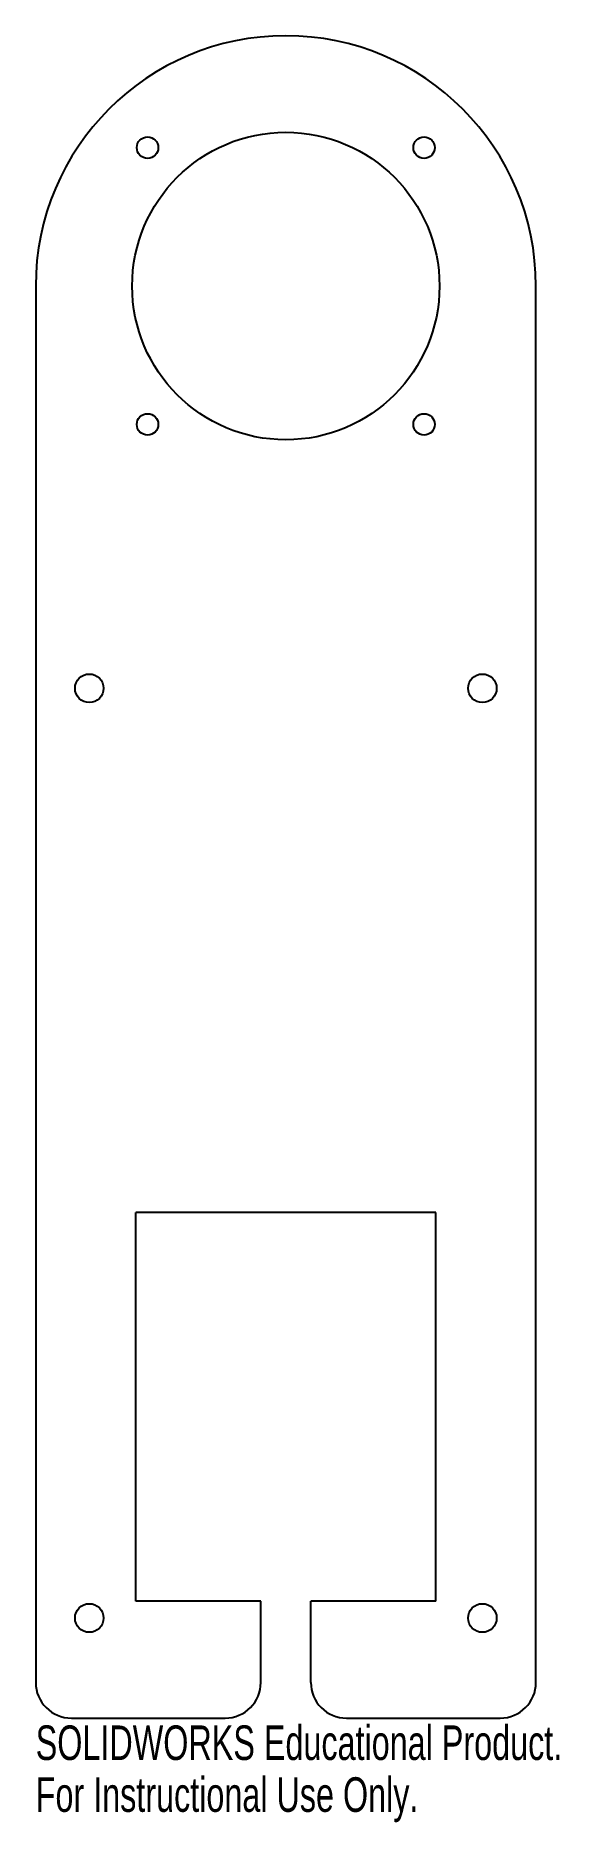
# Model space of a CAD drawing. Header units: millimetres. Extents: x -35 to 38, y -215 to 35.
import ezdxf

# ---------------------------------------------------------------- set-up
doc = ezdxf.new("R2010")
doc.units = ezdxf.units.MM
doc.styles.add('SLDTEXTSTYLE0', font='TXT', dxfattribs={"width": 0.7})

msp = doc.modelspace()

# ---------------------------------------------------------------- linework, layer by layer
at = {"color": 7, "linetype": 'Continuous', "lineweight": 25}
for p, q in [((-35, 0), (-35, -195.25)), ((35, -195.25), (35, 0)), ((21, -129.55), (-21, -129.55)), ((-21, -183.9), (-21, -129.55)), ((21, -183.9), (21, -129.55)), ((-3.5, -183.9), (-21, -183.9)), ((-3.5, -195.25), (-3.5, -183.9)), ((3.5, -195.25), (3.5, -183.9)), ((21, -183.9), (3.5, -183.9)), ((-30, -200.25), (-8.5, -200.25)), ((8.5, -200.25), (30, -200.25))]:
    msp.add_line(p, q, dxfattribs=at)
for centre, radius in [((0, 0), 21.5), ((-19.35, 19.35), 1.5), ((19.35, 19.35), 1.5), ((-19.35, -19.35), 1.5), ((19.35, -19.35), 1.5), ((-27.5, -56.25), 2), ((27.5, -56.25), 2), ((-27.5, -186.25), 2), ((27.5, -186.25), 2)]:
    msp.add_circle(centre, radius, dxfattribs=at)
for centre, radius, start, end in [((0, 0), 35, 0, 180), ((-30, -195.25), 5, 180, 270), ((-8.5, -195.25), 5, 270, 0), ((8.5, -195.25), 5, 180, 270), ((30, -195.25), 5, 270, 0)]:
    msp.add_arc(centre, radius, start, end, dxfattribs=at)

# ---------------------------------------------------------------- texts
at = {"color": 7, "linetype": 'Continuous', "char_height": 4.8336, "attachment_point": 1, "style": 'SLDTEXTSTYLE0'}
for s, insert in [('SOLIDWORKS Educational Product.', (-35, -201.27)), ('For Instructional Use Only.', (-35, -208.52))]:
    msp.add_mtext(s, dxfattribs=dict(at, insert=insert))

doc.saveas('drawing.dxf')
